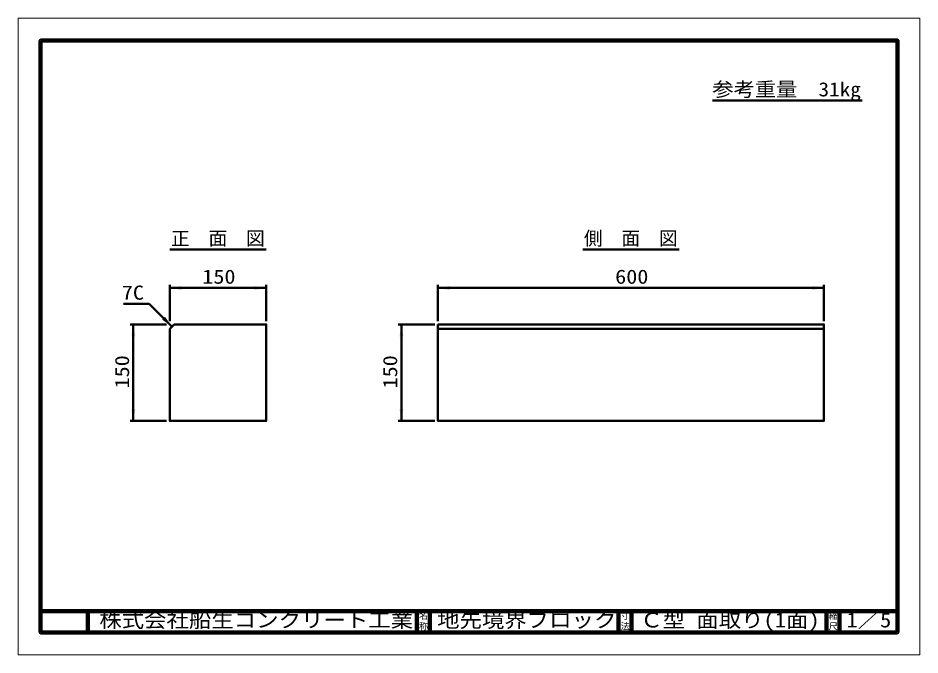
# Model space of a CAD drawing. Units: millimetres, scale not verified, with parts at other scales. Extents: x -2102 to 2102, y -1485 to 1485.
import ezdxf
from ezdxf.enums import TextEntityAlignment as Align

# ---------------------------------------------------------------- set-up
doc = ezdxf.new("R2010")
doc.units = ezdxf.units.MM
doc.header["$LTSCALE"] = 5
doc.layers.add('0-0_V-nasSTD', color=7, linetype='Continuous', lineweight=50)
doc.layers.add('0-1_0', color=7, linetype='Continuous', lineweight=50)
doc.styles.add('ＭＳ ゴシック', font='')
doc.styles.get('ＭＳ ゴシック').set_extended_font_data('MS Gothic')

msp = doc.modelspace()

# ---------------------------------------------------------------- linework, layer by layer
at = {"layer": '0-0_V-nasSTD', "lineweight": 100}
for p, q in [((-1997.5, 1380), (-1997.5, -1380)), ((-1777.5, -1280), (-1777.5, -1380)), ((-242.5, -1280), (-242.5, -1380)), ((-182.5, -1280), (-182.5, -1380)), ((697.5, -1280), (697.5, -1380)), ((757.5, -1280), (757.5, -1380)), ((1667.5, -1280), (1667.5, -1380)), ((1727.5, -1280), (1727.5, -1380)), ((-1997.5, -1380), (1997.5, -1380))]:
    msp.add_line(p, q, dxfattribs=at)
at = {"layer": '0-0_V-nasSTD'}
for p, q in [((-1395, 241.25), (-1395, 71.25)), ((-1395, 226.25), (-945, 226.25)), ((-945, 241.25), (-945, 71.25)), ((-145, 241.25), (-145, 71.25)), ((-145, 226.25), (1655, 226.25)), ((1655, 241.25), (1655, 71.25)), ((-1610.566, 151.816), (-1490.566, 151.816)), ((-1490.566, 151.816), (-1384.5, 45.75)), ((-1580, 56.25), (-1410, 56.25)), ((-1565, -393.75), (-1565, 56.25)), ((-1374, 56.25), (-1395, 35.25)), ((-330, 56.25), (-160, 56.25)), ((-315, -393.75), (-315, 56.25)), ((1655, 35.25), (-145, 35.25)), ((-1580, -393.75), (-1410, -393.75)), ((-330, -393.75), (-160, -393.75))]:
    msp.add_line(p, q, dxfattribs=at)
at = {"layer": '0-0_V-nasSTD', "lineweight": 18}
for points in [[(-2102.5, -1485), (-2102.5, 1485), (2102.5, 1485), (2102.5, -1485)], [(-2002.5, -1385), (-2002.5, 1385), (2002.5, 1385), (2002.5, -1385)]]:
    msp.add_lwpolyline(points, close=True, dxfattribs=at)
at = {"layer": '0-0_V-nasSTD', "lineweight": 100}
msp.add_lwpolyline([(1997.5, -1380), (1997.5, 1380), (-1997.5, 1380)], dxfattribs=at)
at = {"layer": '0-0_V-nasSTD'}
msp.add_lwpolyline([(-1395, 35.25), (-1395, -393.75), (-945, -393.75), (-945, 56.25), (-1374, 56.25)], dxfattribs=at)
msp.add_lwpolyline([(-145, 56.25), (-145, -393.75), (1655, -393.75), (1655, 56.25)], close=True, dxfattribs=at)
for points in [[(-1395, 226.25), (-1338.75, 216.875), (-1338.75, 235.625)], [(-1001.25, 216.875), (-1001.25, 235.625), (-945, 226.25)], [(-145, 226.25), (-88.75, 216.875), (-88.75, 235.625)], [(1598.75, 216.875), (1598.75, 235.625), (1655, 226.25)], [(-1430.904, 78.896), (-1417.646, 92.154), (-1384.5, 45.75)], [(-1574.375, 0), (-1565, 56.25), (-1555.625, 0)], [(-324.375, 0), (-315, 56.25), (-305.625, 0)], [(-1574.375, -337.5), (-1565, -393.75), (-1555.625, -337.5)], [(-324.375, -337.5), (-315, -393.75), (-305.625, -337.5)]]:
    msp.add_solid(points, dxfattribs=at)
at = {"layer": '0-1_0'}
for p, q in [((1832.5, 1099.806), (1134.5, 1099.806)), ((-1394.375, 406.25), (-945.625, 406.25)), ((530.625, 406.25), (979.375, 406.25))]:
    msp.add_line(p, q, dxfattribs=at)
at = {"layer": '0-1_0', "lineweight": 100}
msp.add_line((-1997.5, -1280), (1997.5, -1280), dxfattribs=at)

# ---------------------------------------------------------------- texts
at = {"layer": '0-0_V-nasSTD', "style": 'ＭＳ ゴシック'}
for s, height, width, p in [('参考重量\u300031kg', 65.98, 1.1, (1134.5, 1099.806)), ('150', 65.98, 1.15, (-1243.5, 226.25)), ('600', 65.98, 1.15, (681.5, 226.25)), ('7C', 65.98, 1.15, (-1618.766, 151.816)), ('株式会社船生コンクリート工業', 69.65, 1.1, (-1723.75, -1377.5)), ('地先境界ブロック', 69.65, 1.1, (-148.75, -1377.5)), ('Ｃ型 面取り(1面)', 69.65, 1.1, (798.75, -1377.5)), ('1／5', 69.65, 1.1, (1760, -1377.418))]:
    msp.add_text(s, height=height, dxfattribs=dict(at, width=width)).set_placement(p, align=Align.BOTTOM_LEFT)
for s, height, p in [('正\u3000面\u3000図', 64.15, (-1389.375, 406.25)), ('側\u3000面\u3000図', 64.15, (535.625, 406.25)), ('名', 30.79, (-233.518, -1326.001)), ('寸', 30.79, (706.482, -1326.001)), ('縮', 30.79, (1676.482, -1326.001)), ('称', 30.79, (-233.524, -1375.99)), ('法', 30.79, (706.476, -1375.99)), ('尺', 30.79, (1676.476, -1375.99))]:
    msp.add_text(s, height=height, dxfattribs=at).set_placement(p, align=Align.BOTTOM_LEFT)
at = {"layer": '0-0_V-nasSTD', "style": 'ＭＳ ゴシック', "width": 1.15}
for p in [(-1565, -242.25), (-315, -242.25)]:
    msp.add_text('150', height=65.98, rotation=90, dxfattribs=at).set_placement(p, align=Align.BOTTOM_LEFT)

doc.saveas('drawing.dxf')
